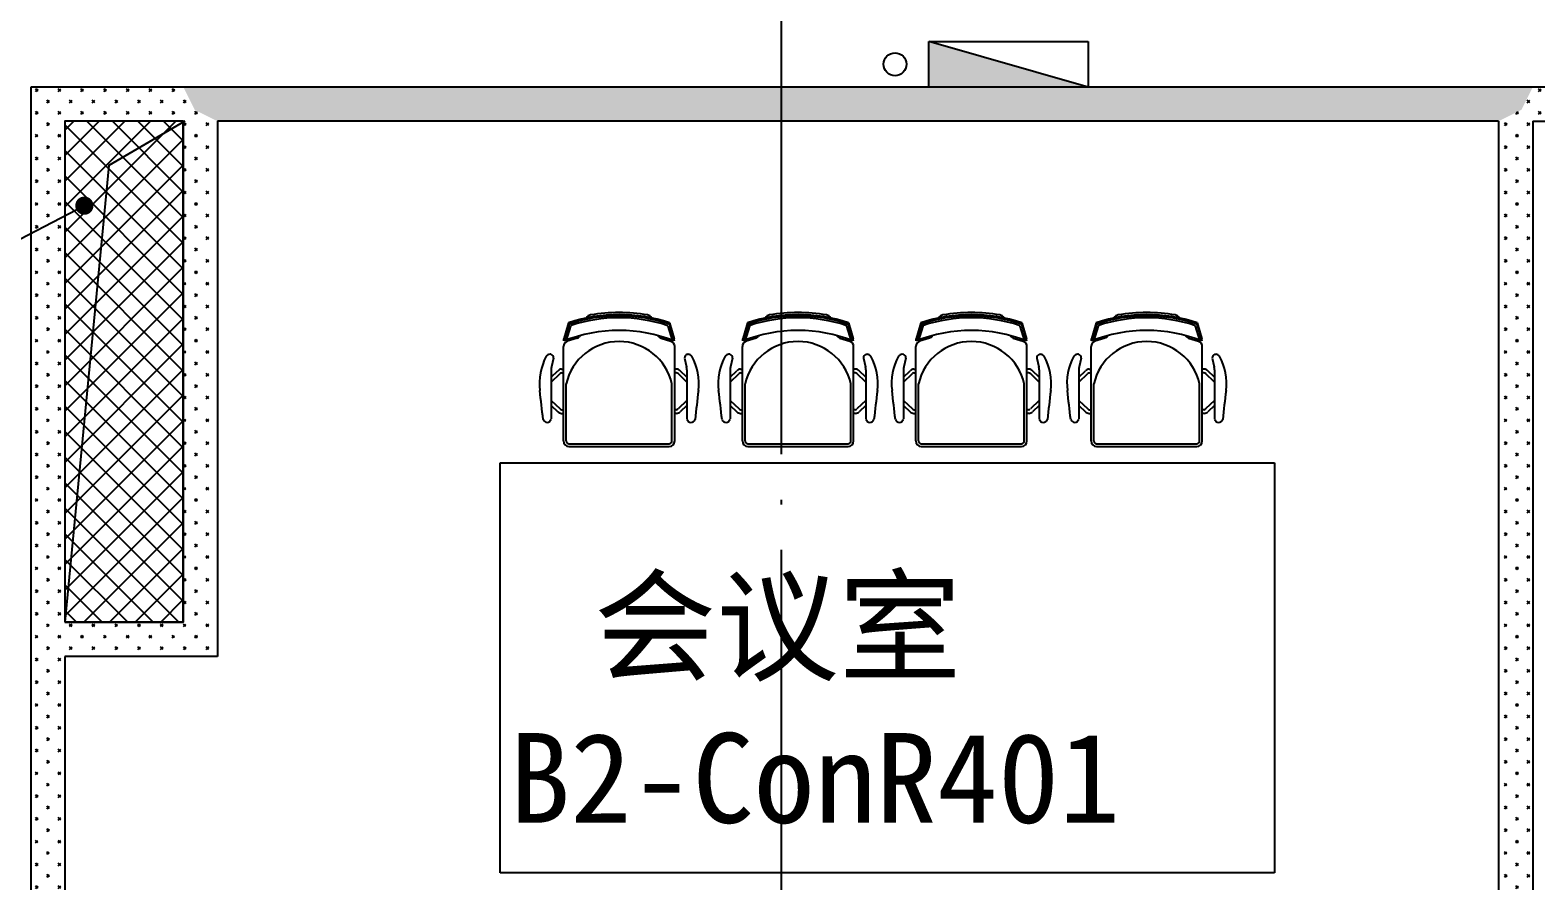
# Model space of a CAD drawing. Extents: x -18502 to 259858, y -468734 to 127958.
# Drawn here: x 6303 to 12914, y -278549 to -274813 of the extents above; entities that cross this region are included whole.
import ezdxf

# ---------------------------------------------------------------- set-up
doc = ezdxf.new("R2010")
doc.units = 0
doc.header["$LTSCALE"] = 1000
doc.linetypes.add('参照-弱电底图$0$DOTE', pattern=[2.42, 2, -0.2, 0.02, -0.2])
doc.layers.get('0').update_dxf_attribs({"linetype": 'CONTINUOUS'})
for name, color, linetype in [('参照-弱电底图$0$DOTE', 14, '参照-弱电底图$0$DOTE'), ('参照-弱电底图$0$EQUIP_消火栓', 7, 'CONTINUOUS'), ('参照-弱电底图$0$FF-活动物品', 51, 'CONTINUOUS'), ('参照-弱电底图$0$PUB_HATCH', 8, 'CONTINUOUS'), ('参照-弱电底图$0$VPIPE-消防', 1, 'CONTINUOUS'), ('参照-弱电底图$0$WALL-MOVE', 4, 'CONTINUOUS'), ('参照-弱电底图$0$图层1-房间名称', 4, 'CONTINUOUS'), ('参照-弱电底图$0$图层1-房间编号', 51, 'CONTINUOUS'), ('参照-弱电底图$0$图层1-暖通条件-BJ', 6, 'CONTINUOUS')]:
    doc.layers.add(name, color=color, linetype=linetype)
doc.styles.add('参照-弱电底图$0$AUDIT_D_250910134057-0', font='simhei.ttf', dxfattribs={"width": 0.8})
pattern_1 = [(45, (1095025.52, 201318.12), (-50.0000013, 50.0000013), [16, -54.71068]), (135, (1095136.83, 201318.12), (-50.0000013, -50.0000013), [16, -54.71068])]

# ---------------------------------------------------------------- blocks, each defined once
blk = doc.blocks.new('参照-弱电底图$0$$TwtSys$00000434')
at = {"color": 0}
for p, q in [((-0.5, 0.5), (-0.5, -0.5)), ((-0.5, -0.5), (0.5, 0.5)), ((0.5, 0.5), (-0.5, 0.5)), ((0.5, -0.5), (0.5, 0.5)), ((-0.5, -0.5), (0.5, -0.5))]:
    blk.add_line(p, q, dxfattribs=at)
blk.add_solid([(0.5, -0.5), (0.5, 0.5), (-0.5, -0.5)], dxfattribs=at)

msp = doc.modelspace()

# ---------------------------------------------------------------- hatches: boundary and pattern name
at = {"layer": '参照-弱电底图$0$PUB_HATCH'}
h = msp.add_hatch(dxfattribs=at)
h.set_pattern_fill('石膏板', color=8, scale=20, style=0)
h.set_pattern_definition(pattern_1)
h.paths.add_polyline_path([(6455, -275212.7), (6305, -275062.7), (6305, -277412.7), (6405, -277462.7), (6455, -277412.7)])
h = msp.add_hatch(dxfattribs=at)
h.set_pattern_fill('石膏板', color=8, scale=20, style=0)
h.set_pattern_definition(pattern_1)
h.paths.add_polyline_path([(7025, -275162.7), (6975, -275062.7), (6305, -275062.7), (6455, -275212.7), (6975, -275212.7)])
h = msp.add_hatch(dxfattribs=at)
h.set_pattern_fill('石膏板', color=8, scale=20, style=0)
h.set_pattern_definition(pattern_1)
h.paths.add_polyline_path([(12850.3, -275162.7), (12900.3, -275062.7), (6975, -275062.7), (7025, -275162.7), (7125, -275212.7), (12750.3, -275212.7)])
h = msp.add_hatch(dxfattribs=at)
h.set_pattern_fill('石膏板', color=8, scale=20, style=0)
h.set_pattern_definition(pattern_1)
h.paths.add_polyline_path([(12900.3, -275212.7), (14000.3, -275212.7), (14000.3, -275062.7), (12900.3, -275062.7), (12850.3, -275162.7)])
h = msp.add_hatch(dxfattribs=at)
h.set_pattern_fill('石膏板', color=8, scale=20, style=0)
h.set_pattern_definition(pattern_1)
h.paths.add_polyline_path([(7025, -275162.7), (6975, -275212.7), (6975, -277412.7), (7125, -277562.7), (7125, -275212.7)])
h = msp.add_hatch(dxfattribs=at)
h.set_pattern_fill('石膏板', color=8, scale=20, style=0)
h.set_pattern_definition(pattern_1)
h.paths.add_polyline_path([(12850.3, -275162.7), (12750.3, -275212.7), (12750.3, -279962.7), (12800.3, -280062.7), (12900.3, -280112.7), (12900.3, -275212.7)])
h = msp.add_hatch(dxfattribs=at)
h.set_pattern_fill('石膏板', color=8, scale=20, style=0)
h.set_pattern_definition(pattern_1)
h.paths.add_polyline_path([(6405, -277462.7), (6305, -277412.7), (6305, -280112.7), (6405, -280062.7), (6455, -279962.7), (6455, -277562.7)])
h = msp.add_hatch(dxfattribs=at)
h.set_pattern_fill('石膏板', color=8, scale=20, style=0)
h.set_pattern_definition(pattern_1)
h.paths.add_polyline_path([(7125, -277562.7), (6975, -277412.7), (6455, -277412.7), (6405, -277462.7), (6455, -277562.7)])
at = {"layer": '参照-弱电底图$0$图层1-暖通条件-BJ'}
h = msp.add_hatch(dxfattribs=at)
h.set_pattern_fill('ANSI37', color=8, scale=50)
h.set_pattern_definition([(45, (1088531.25, -3980.235), (-56.126601, 56.126601), []), (135, (1088531.25, -3980.235), (-56.126601, -56.126601), [])])
h.paths.add_polyline_path([(64569.7, -277762.7), (64049.7, -277762.7), (64049.7, -275562.7), (64569.7, -275562.7)])
h.paths.add_polyline_path([(6455, -277412.7), (6975, -277412.7), (6975, -275212.7), (6455, -275212.7)])

# ---------------------------------------------------------------- linework, layer by layer
at = {"layer": '参照-弱电底图$0$DOTE', "color": 8}
msp.add_line((9600, -245635.4), (9600, -308147.8), dxfattribs=at)
msp.add_line((9600, -245635.4), (9600, -308147.8), dxfattribs=at)
at = {"layer": '参照-弱电底图$0$FF-活动物品', "color": 0}
for p, q in [((8666.9, -276097.8), (8645.9, -276168.8)), ((8668.9, -276103.4), (8645.9, -276177.4)), ((8674.9, -276112.4), (8655.9, -276173.6)), ((8668.9, -276103.4), (8666.9, -276097.8)), ((9101.9, -276112.4), (9120.9, -276173.6)), ((9107.9, -276103.4), (9109.8, -276097.8)), ((9107.9, -276103.4), (9130.9, -276177.4)), ((9109.8, -276097.8), (9130.9, -276168.8)), ((9452.5, -276097.8), (9431.5, -276168.8)), ((9454.5, -276103.4), (9431.5, -276177.4)), ((9460.5, -276112.4), (9441.5, -276173.6)), ((9454.5, -276103.4), (9452.5, -276097.8)), ((9887.5, -276112.4), (9906.5, -276173.6)), ((9893.5, -276103.4), (9895.4, -276097.8)), ((9893.5, -276103.4), (9916.4, -276177.4)), ((9895.4, -276097.8), (9916.4, -276168.8)), ((10213.7, -276097.8), (10192.7, -276168.8)), ((10215.7, -276103.4), (10192.7, -276177.4)), ((10221.7, -276112.4), (10202.7, -276173.6)), ((10215.7, -276103.4), (10213.7, -276097.8)), ((10648.7, -276112.4), (10667.7, -276173.6)), ((10654.7, -276103.4), (10656.6, -276097.8)), ((10654.7, -276103.4), (10677.6, -276177.4)), ((10656.6, -276097.8), (10677.6, -276168.8)), ((10983.6, -276097.8), (10962.6, -276168.8)), ((10985.5, -276103.4), (10962.6, -276177.4)), ((10991.5, -276112.4), (10972.5, -276173.6)), ((10985.5, -276103.4), (10983.6, -276097.8)), ((11418.5, -276112.4), (11437.5, -276173.6)), ((11424.5, -276103.4), (11426.5, -276097.8)), ((11424.5, -276103.4), (11447.5, -276177.4)), ((11426.5, -276097.8), (11447.5, -276168.8)), ((8644.2, -276616.9), (8644.2, -276202.1)), ((8645.9, -276177.4), (8645.9, -276168.8)), ((8704.2, -276165.3), (8660.9, -276179.2)), ((8719.7, -276153.4), (8714.1, -276159.2)), ((9057, -276153.4), (9062.6, -276159.2)), ((9072.5, -276165.3), (9115.9, -276179.2)), ((9130.9, -276177.4), (9130.9, -276168.8)), ((9132.6, -276616.9), (9132.6, -276202.1)), ((9429.8, -276616.9), (9429.8, -276202.1)), ((9431.5, -276177.4), (9431.5, -276168.8)), ((9489.8, -276165.3), (9446.5, -276179.2)), ((9505.3, -276153.4), (9499.7, -276159.2)), ((9842.6, -276153.4), (9848.2, -276159.2)), ((9858.1, -276165.3), (9901.5, -276179.2)), ((9916.4, -276177.4), (9916.4, -276168.8)), ((9918.2, -276616.9), (9918.2, -276202.1)), ((10191, -276616.9), (10191, -276202.1)), ((10192.7, -276177.4), (10192.7, -276168.8)), ((10251, -276165.3), (10207.6, -276179.2)), ((10266.5, -276153.4), (10260.9, -276159.2)), ((10603.8, -276153.4), (10609.4, -276159.2)), ((10619.3, -276165.3), (10662.7, -276179.2)), ((10677.6, -276177.4), (10677.6, -276168.8)), ((10679.4, -276616.9), (10679.4, -276202.1)), ((10960.8, -276616.9), (10960.8, -276202.1)), ((10962.6, -276177.4), (10962.6, -276168.8)), ((11020.9, -276165.3), (10977.5, -276179.2)), ((11036.4, -276153.4), (11030.8, -276159.2)), ((11373.7, -276153.4), (11379.3, -276159.2)), ((11389.2, -276165.3), (11432.6, -276179.2)), ((11447.5, -276177.4), (11447.5, -276168.8)), ((11449.2, -276616.9), (11449.2, -276202.1)), ((8588.6, -276236.2), (8585.3, -276236.1)), ((8600.5, -276253.1), (8591.7, -276291.9)), ((9176.3, -276253.1), (9185.1, -276291.9)), ((9188.1, -276236.2), (9191.5, -276236.1)), ((9374.2, -276236.2), (9370.9, -276236.1)), ((9386.1, -276253.1), (9377.3, -276291.9)), ((9961.9, -276253.1), (9970.7, -276291.9)), ((9973.7, -276236.2), (9977.1, -276236.1)), ((10135.4, -276236.2), (10132.1, -276236.1)), ((10147.3, -276253.1), (10138.5, -276291.9)), ((10723.1, -276253.1), (10731.9, -276291.9)), ((10734.9, -276236.2), (10738.3, -276236.1)), ((10905.3, -276236.2), (10901.9, -276236.1)), ((10917.1, -276253.1), (10908.3, -276291.9)), ((11492.9, -276253.1), (11501.7, -276291.9)), ((11504.8, -276236.2), (11508.1, -276236.1)), ((8590.2, -276305.1), (8590.2, -276520.3)), ((8590.2, -276335.9), (8619.6, -276308.2)), ((8590.2, -276357.9), (8629.5, -276320.8)), ((8636.1, -276301.6), (8644.2, -276301.6)), ((8637.7, -276317.5), (8644.2, -276317.5)), ((9140.7, -276301.6), (9132.6, -276301.6)), ((9139, -276317.5), (9132.6, -276317.5)), ((9186.6, -276357.9), (9147.3, -276320.8)), ((9186.6, -276335.9), (9157.2, -276308.2)), ((9186.6, -276305.1), (9186.6, -276520.3)), ((9375.8, -276305.1), (9375.8, -276520.3)), ((9375.8, -276335.9), (9405.2, -276308.2)), ((9375.8, -276357.9), (9415.1, -276320.8)), ((9421.7, -276301.6), (9429.8, -276301.6)), ((9423.3, -276317.5), (9429.8, -276317.5)), ((9926.3, -276301.6), (9918.2, -276301.6)), ((9924.6, -276317.5), (9918.2, -276317.5)), ((9972.1, -276357.9), (9932.9, -276320.8)), ((9972.1, -276335.9), (9942.8, -276308.2)), ((9972.1, -276305.1), (9972.1, -276520.3)), ((10137, -276305.1), (10137, -276520.3)), ((10137, -276335.9), (10166.4, -276308.2)), ((10137, -276357.9), (10176.3, -276320.8)), ((10182.9, -276301.6), (10191, -276301.6)), ((10184.5, -276317.5), (10191, -276317.5)), ((10687.5, -276301.6), (10679.4, -276301.6)), ((10685.8, -276317.5), (10679.4, -276317.5)), ((10733.3, -276357.9), (10694.1, -276320.8)), ((10733.3, -276335.9), (10704, -276308.2)), ((10733.3, -276305.1), (10733.3, -276520.3)), ((10906.9, -276305.1), (10906.9, -276520.3)), ((10906.9, -276335.9), (10936.2, -276308.2)), ((10906.9, -276357.9), (10946.1, -276320.8)), ((10952.7, -276301.6), (10960.8, -276301.6)), ((10954.4, -276317.5), (10960.8, -276317.5)), ((11457.3, -276301.6), (11449.2, -276301.6)), ((11455.7, -276317.5), (11449.2, -276317.5)), ((11503.2, -276357.9), (11463.9, -276320.8)), ((11503.2, -276335.9), (11473.8, -276308.2)), ((11503.2, -276305.1), (11503.2, -276520.3)), ((8656.2, -276616.9), (8656.2, -276366.6)), ((9120.6, -276616.9), (9120.6, -276366.6)), ((9441.8, -276616.9), (9441.8, -276366.6)), ((9906.2, -276616.9), (9906.2, -276366.6)), ((10203, -276616.9), (10203, -276366.6)), ((10667.4, -276616.9), (10667.4, -276366.6)), ((10972.8, -276616.9), (10972.8, -276366.6)), ((11437.2, -276616.9), (11437.2, -276366.6)), ((8590.2, -276439.3), (8629.5, -276476.4)), ((8590.2, -276461.2), (8619.6, -276489)), ((8637.7, -276479.6), (8644.2, -276479.6)), ((9139, -276479.6), (9132.6, -276479.6)), ((9186.6, -276439.3), (9147.3, -276476.4)), ((9186.6, -276461.2), (9157.2, -276489)), ((9375.8, -276439.3), (9415.1, -276476.4)), ((9375.8, -276461.2), (9405.2, -276489)), ((9423.3, -276479.6), (9429.8, -276479.6)), ((9924.6, -276479.6), (9918.2, -276479.6)), ((9972.1, -276439.3), (9932.9, -276476.4)), ((9972.1, -276461.2), (9942.8, -276489)), ((10137, -276439.3), (10176.3, -276476.4)), ((10137, -276461.2), (10166.4, -276489)), ((10184.5, -276479.6), (10191, -276479.6)), ((10685.8, -276479.6), (10679.4, -276479.6)), ((10733.3, -276439.3), (10694.1, -276476.4)), ((10733.3, -276461.2), (10704, -276489)), ((10906.9, -276439.3), (10946.1, -276476.4)), ((10906.9, -276461.2), (10936.2, -276489)), ((10954.4, -276479.6), (10960.8, -276479.6)), ((11455.7, -276479.6), (11449.2, -276479.6)), ((11503.2, -276439.3), (11463.9, -276476.4)), ((11503.2, -276461.2), (11473.8, -276489)), ((8636.1, -276495.6), (8644.2, -276495.6)), ((9140.7, -276495.6), (9132.6, -276495.6)), ((9421.7, -276495.6), (9429.8, -276495.6)), ((9926.3, -276495.6), (9918.2, -276495.6)), ((10182.9, -276495.6), (10191, -276495.6)), ((10687.5, -276495.6), (10679.4, -276495.6)), ((10952.7, -276495.6), (10960.8, -276495.6)), ((11457.3, -276495.6), (11449.2, -276495.6)), ((8668.2, -276628.9), (9108.6, -276628.9)), ((8668.2, -276640.9), (9108.6, -276640.9)), ((9453.8, -276628.9), (9894.2, -276628.9)), ((9453.8, -276640.9), (9894.2, -276640.9)), ((10215, -276628.9), (10655.4, -276628.9)), ((10215, -276640.9), (10655.4, -276640.9)), ((10984.8, -276628.9), (11425.2, -276628.9)), ((10984.8, -276640.9), (11425.2, -276640.9)), ((8366.7, -278512.7), (8366.7, -276712.7)), ((8366.7, -276712.7), (11766.7, -276712.7)), ((11766.7, -276712.7), (11766.7, -278512.7)), ((11766.7, -278512.7), (8366.7, -278512.7))]:
    msp.add_line(p, q, dxfattribs=at)
for centre, radius, start, end in [((8888.4, -276760.8), 699.1, 71.53225, 108.46757), ((8888.4, -276760.8), 693.1, 71.53534, 108.46447), ((8888.4, -276760.8), 684.7, 72.10349, 107.89633), ((8767, -276087.2), 24, 99.98097, 152.54078), ((8888.4, -276801.8), 748.8, 80.35126, 99.64856), ((9009.7, -276087.2), 24, 27.45904, 80.01885), ((9674, -276760.8), 699.1, 71.53225, 108.46757), ((9674, -276760.8), 693.1, 71.53534, 108.46447), ((9674, -276760.8), 684.7, 72.10349, 107.89633), ((9552.6, -276087.2), 24, 99.98097, 152.54078), ((9674, -276801.8), 748.8, 80.35126, 99.64856), ((9795.3, -276087.2), 24, 27.45904, 80.01885), ((10435.2, -276760.8), 699.1, 71.53225, 108.46757), ((10435.2, -276760.8), 693.1, 71.53534, 108.46447), ((10435.2, -276760.8), 684.7, 72.10349, 107.89633), ((10313.8, -276087.2), 24, 99.98097, 152.54078), ((10435.2, -276801.8), 748.8, 80.35126, 99.64856), ((10556.5, -276087.2), 24, 27.45904, 80.01885), ((11205, -276760.8), 699.1, 71.53225, 108.46757), ((11205, -276760.8), 693.1, 71.53534, 108.46447), ((11205, -276760.8), 684.7, 72.10349, 107.89633), ((11083.7, -276087.2), 24, 99.98097, 152.54078), ((11205, -276801.8), 748.8, 80.35126, 99.64856), ((11326.4, -276087.2), 24, 27.45904, 80.01885), ((8888.4, -276797.2), 665.5, 68.63356, 111.36626), ((8679.5, -276113.9), 4.8, 107.89633, 162.73807), ((9097.3, -276113.9), 4.8, 17.26174, 72.10349), ((9674, -276797.2), 665.5, 68.63356, 111.36626), ((9465, -276113.9), 4.8, 107.89633, 162.73807), ((9882.9, -276113.9), 4.8, 17.26174, 72.10349), ((10435.2, -276797.2), 665.5, 68.63356, 111.36626), ((10226.2, -276113.9), 4.8, 107.89633, 162.73807), ((10644.1, -276113.9), 4.8, 17.26174, 72.10349), ((11205, -276797.2), 665.5, 68.63356, 111.36626), ((10996.1, -276113.9), 4.8, 107.89633, 162.73807), ((11414, -276113.9), 4.8, 17.26174, 72.10349), ((8668.2, -276202.1), 24, 107.74934, 179.99991), ((8888.4, -276417.9), 237.8, 12.45575, 167.54407), ((8696.9, -276142.5), 24, 287.74934, 315.76926), ((9079.8, -276142.5), 24, 224.23056, 252.25048), ((9108.6, -276202.1), 24, 359.99991, 72.25048), ((9453.8, -276202.1), 24, 107.74934, 179.99991), ((9674, -276417.9), 237.8, 12.45575, 167.54407), ((9482.5, -276142.5), 24, 287.74934, 315.76926), ((9865.4, -276142.5), 24, 224.23056, 252.25048), ((9894.2, -276202.1), 24, 359.99991, 72.25048), ((10215, -276202.1), 24, 107.74934, 179.99991), ((10435.2, -276417.9), 237.8, 12.45575, 167.54407), ((10243.7, -276142.5), 24, 287.74934, 315.76926), ((10626.6, -276142.5), 24, 224.23056, 252.25048), ((10655.4, -276202.1), 24, 359.99991, 72.25048), ((10984.8, -276202.1), 24, 107.74934, 179.99991), ((11205, -276417.9), 237.8, 12.45575, 167.54407), ((11013.6, -276142.5), 24, 287.74934, 315.76926), ((11396.5, -276142.5), 24, 224.23056, 252.25048), ((11425.2, -276202.1), 24, 359.99991, 72.25048), ((8790.9, -276365.8), 252.7, 151.46995, 186.76886), ((8584.5, -276254.1), 18, 87.63491, 150.12781), ((8585.6, -276250.9), 15, 351.75591, 78.57274), ((9191.1, -276250.9), 15, 101.42707, 188.2439), ((9192.2, -276254.1), 18, 29.872, 92.36491), ((8985.9, -276365.8), 252.7, 353.23096, 28.52986), ((9576.5, -276365.8), 252.7, 151.46995, 186.76886), ((9370.1, -276254.1), 18, 87.63491, 150.12781), ((9371.2, -276250.9), 15, 351.75591, 78.57274), ((9976.7, -276250.9), 15, 101.42707, 188.2439), ((9977.8, -276254.1), 18, 29.872, 92.36491), ((9771.5, -276365.8), 252.7, 353.23096, 28.52986), ((10337.7, -276365.8), 252.7, 151.46995, 186.76886), ((10131.3, -276254.1), 18, 87.63491, 150.12781), ((10132.4, -276250.9), 15, 351.75591, 78.57274), ((10737.9, -276250.9), 15, 101.42707, 188.2439), ((10739, -276254.1), 18, 29.872, 92.36491), ((10532.6, -276365.8), 252.7, 353.23096, 28.52986), ((11107.6, -276365.8), 252.7, 151.46995, 186.76886), ((10901.2, -276254.1), 18, 87.63491, 150.12781), ((10902.3, -276250.9), 15, 351.75591, 78.57274), ((11507.8, -276250.9), 15, 101.42707, 188.2439), ((11508.9, -276254.1), 18, 29.872, 92.36491), ((11302.5, -276365.8), 252.7, 353.23096, 28.52986), ((8650.2, -276305.1), 60, 167.24593, 179.99991), ((8636.1, -276325.6), 24, 89.99991, 133.39704), ((8637.7, -276329.5), 12, 89.99991, 133.32265), ((9139, -276329.5), 12, 46.67717, 89.99991), ((9140.7, -276325.6), 24, 46.60277, 89.99991), ((9126.6, -276305.1), 60, 359.99991, 12.75388), ((9435.8, -276305.1), 60, 167.24593, 179.99991), ((9421.7, -276325.6), 24, 89.99991, 133.39704), ((9423.3, -276329.5), 12, 89.99991, 133.32265), ((9924.6, -276329.5), 12, 46.67717, 89.99991), ((9926.3, -276325.6), 24, 46.60277, 89.99991), ((9912.1, -276305.1), 60, 359.99991, 12.75388), ((10197, -276305.1), 60, 167.24593, 179.99991), ((10182.9, -276325.6), 24, 89.99991, 133.39704), ((10184.5, -276329.5), 12, 89.99991, 133.32265), ((10685.8, -276329.5), 12, 46.67717, 89.99991), ((10687.5, -276325.6), 24, 46.60277, 89.99991), ((10673.3, -276305.1), 60, 359.99991, 12.75388), ((10966.9, -276305.1), 60, 167.24593, 179.99991), ((10952.7, -276325.6), 24, 89.99991, 133.39704), ((10954.4, -276329.5), 12, 89.99991, 133.32265), ((11455.7, -276329.5), 12, 46.67717, 89.99991), ((11457.3, -276325.6), 24, 46.60277, 89.99991), ((11443.2, -276305.1), 60, 359.99991, 12.75388), ((-7241.5, -278296.4), 15895.6, 6.40754, 6.86795), ((25018.3, -278296.4), 15895.6, 173.13186, 173.59227), ((-6455.9, -278296.4), 15895.6, 6.40754, 6.86795), ((25803.9, -278296.4), 15895.6, 173.13186, 173.59227), ((-5694.8, -278296.4), 15895.6, 6.40754, 6.86795), ((26565.1, -278296.4), 15895.6, 173.13186, 173.59227), ((-4924.9, -278296.4), 15895.6, 6.40754, 6.86795), ((27334.9, -278296.4), 15895.6, 173.13186, 173.59227), ((8637.7, -276467.6), 12, 226.67717, 269.99991), ((9139, -276467.6), 12, 269.99991, 313.32265), ((9423.3, -276467.6), 12, 226.67717, 269.99991), ((9924.6, -276467.6), 12, 269.99991, 313.32265), ((10184.5, -276467.6), 12, 226.67717, 269.99991), ((10685.8, -276467.6), 12, 269.99991, 313.32265), ((10954.4, -276467.6), 12, 226.67717, 269.99991), ((11455.7, -276467.6), 12, 269.99991, 313.32265), ((8572.2, -276516.9), 18.3, 197.65367, 349.16143), ((8636.1, -276471.6), 24, 226.60277, 269.99991), ((9140.7, -276471.6), 24, 269.99991, 313.39704), ((9204.5, -276516.9), 18.3, 190.83839, 342.34615), ((9357.8, -276516.9), 18.3, 197.65367, 349.16143), ((9421.7, -276471.6), 24, 226.60277, 269.99991), ((9926.3, -276471.6), 24, 269.99991, 313.39704), ((9990.1, -276516.9), 18.3, 190.83839, 342.34615), ((10119, -276516.9), 18.3, 197.65367, 349.16143), ((10182.9, -276471.6), 24, 226.60277, 269.99991), ((10687.5, -276471.6), 24, 269.99991, 313.39704), ((10751.3, -276516.9), 18.3, 190.83839, 342.34615), ((10888.9, -276516.9), 18.3, 197.65367, 349.16143), ((10952.7, -276471.6), 24, 226.60277, 269.99991), ((11457.3, -276471.6), 24, 269.99991, 313.39704), ((11521.2, -276516.9), 18.3, 190.83839, 342.34615), ((8668.2, -276616.9), 24, 179.99991, 269.99991), ((8668.2, -276616.9), 12, 179.99991, 269.99991), ((9108.6, -276616.9), 24, 269.99991, 359.99991), ((9108.6, -276616.9), 12, 269.99991, 359.99991), ((9453.8, -276616.9), 24, 179.99991, 269.99991), ((9453.8, -276616.9), 12, 179.99991, 269.99991), ((9894.2, -276616.9), 24, 269.99991, 359.99991), ((9894.2, -276616.9), 12, 269.99991, 359.99991), ((10215, -276616.9), 24, 179.99991, 269.99991), ((10215, -276616.9), 12, 179.99991, 269.99991), ((10655.4, -276616.9), 24, 269.99991, 359.99991), ((10655.4, -276616.9), 12, 269.99991, 359.99991), ((10984.8, -276616.9), 24, 179.99991, 269.99991), ((10984.8, -276616.9), 12, 179.99991, 269.99991), ((11425.2, -276616.9), 24, 269.99991, 359.99991), ((11425.2, -276616.9), 12, 269.99991, 359.99991)]:
    msp.add_arc(centre, radius, start, end, dxfattribs=at)
at = {"layer": '参照-弱电底图$0$VPIPE-消防', "color": 0}
msp.add_circle((10100, -274962.7), 50, dxfattribs=at)
at = {"layer": '参照-弱电底图$0$WALL-MOVE', "color": 8}
for p, q in [((6305, -275062.7), (6305, -277412.7)), ((6975, -275062.7), (6305, -275062.7)), ((12900.3, -275062.7), (6975, -275062.7)), ((14000.3, -275062.7), (12900.3, -275062.7)), ((6455, -275212.7), (6455, -277412.7)), ((6975, -275212.7), (6455, -275212.7)), ((6975, -275212.7), (6975, -277412.7)), ((7125, -275212.7), (7125, -277562.7)), ((12750.3, -275212.7), (7125, -275212.7)), ((12750.3, -275212.7), (12750.3, -279962.7)), ((12900.3, -275212.7), (12900.3, -280112.7)), ((12900.3, -275212.7), (14000.3, -275212.7)), ((6305, -277412.7), (6305, -280112.7)), ((6975, -277412.7), (6455, -277412.7)), ((7125, -277562.7), (6455, -277562.7)), ((6455, -277562.7), (6455, -279962.7))]:
    msp.add_line(p, q, dxfattribs=at)
at = {"layer": '参照-弱电底图$0$图层1-暖通条件-BJ', "color": 8}
msp.add_line((6540.8, -275583.6), (6079.4, -275824.9), dxfattribs=at)
msp.add_lwpolyline([(6455, -277412.7), (6975, -277412.7), (6975, -275212.7), (6455, -275212.7)], close=True, dxfattribs=at)
msp.add_lwpolyline([(6981.5, -275212.7), (6648.7, -275406.5), (6455, -277412.7)], dxfattribs=at)
at = {"layer": '参照-弱电底图$0$图层1-暖通条件-BJ', "color": 8, "const_width": 40}
msp.add_lwpolyline([(6558.5, -275574.3, 1), (6523, -275592.9, 1)], format="xyb", close=True, dxfattribs=at)

# ---------------------------------------------------------------- block references
at = {"layer": '参照-弱电底图$0$EQUIP_消火栓', "color": 8, "xscale": -700, "yscale": 200, "zscale": 700}
msp.add_blockref('参照-弱电底图$0$$TwtSys$00000434', (10598.3, -274962.7), dxfattribs=at)

# ---------------------------------------------------------------- texts
at = {"layer": '参照-弱电底图$0$图层1-房间名称', "color": 8, "style": '参照-弱电底图$0$AUDIT_D_250910134057-0'}
msp.add_text('会议室', height=394.3, dxfattribs=at).set_placement((8777.3, -277626.9))
at = {"layer": '参照-弱电底图$0$图层1-房间编号', "color": 8, "style": '参照-弱电底图$0$AUDIT_D_250910134057-0'}
msp.add_text('B2-ConR401', height=394.3, dxfattribs=at).set_placement((8406.3, -278293.5))

doc.saveas('drawing.dxf')
